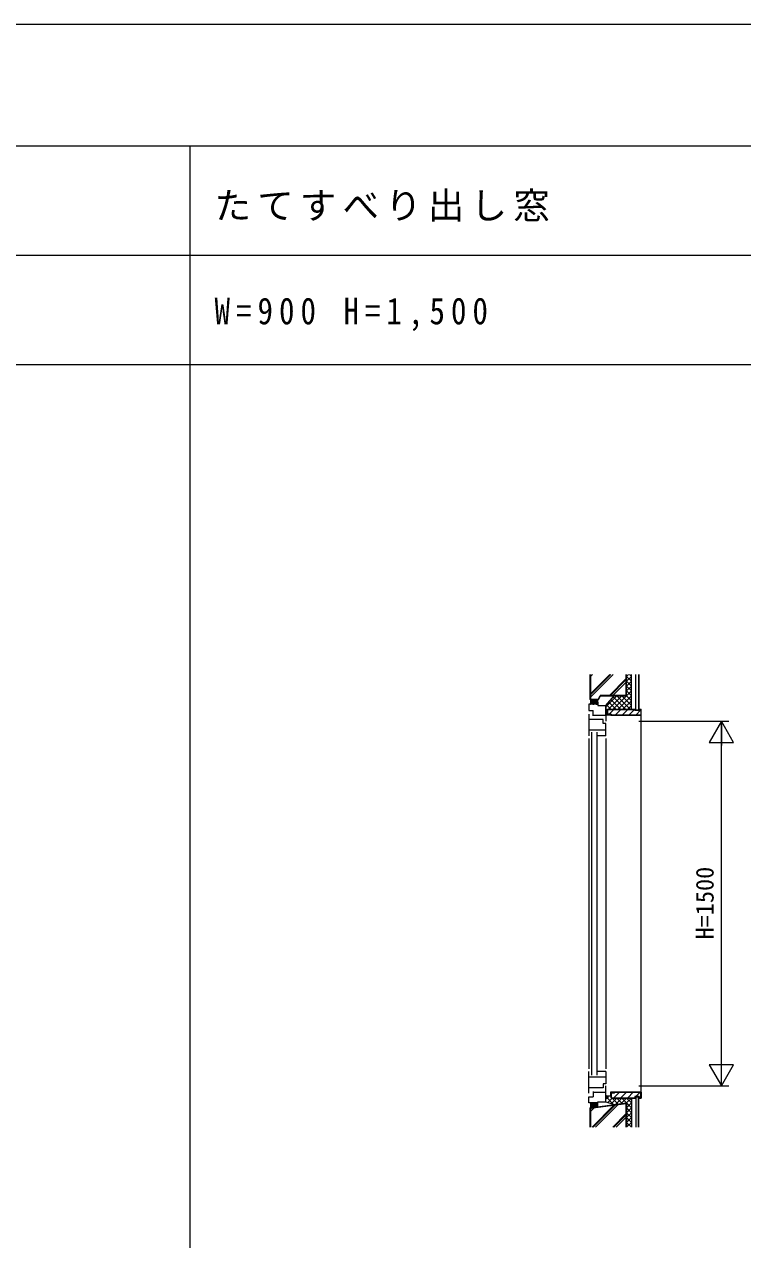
# Model space of a CAD drawing. Units: millimetres, scale not verified. Extents: x -14850 to 12650, y -10500 to 9500.
# Drawn here: x -4613 to -1658, y 4500 to 9500 of the extents above; entities that cross this region are included whole.
import ezdxf
from ezdxf.enums import TextEntityAlignment as Align

# ---------------------------------------------------------------- set-up
doc = ezdxf.new("R2010")
doc.units = ezdxf.units.MM
doc.header["$LTSCALE"] = 50
doc.layers.add('0-0_0', color=7, linetype='Continuous')
for name, color, linetype, lineweight in [('0-1_YKK_F1', 7, 'Continuous', 9), ('0-2_YKK_Z1', 7, 'Continuous', 9), ('0-4_YKK_C2', 5, 'Continuous', 9), ('0-5_YKK_N1', 2, 'Continuous', 9), ('0-8_YKK_C1', 4, 'Continuous', 9)]:
    doc.layers.add(name, color=color, linetype=linetype, lineweight=lineweight)
doc.styles.add('ＭＳ ゴシック', font='')
doc.styles.get('ＭＳ ゴシック').set_extended_font_data('MS Gothic')

msp = doc.modelspace()

# ---------------------------------------------------------------- linework, layer by layer
at = {"layer": '0-1_YKK_F1'}
for p, q in [((-14850, 9500), (12650, 9500)), ((-14850, 9000), (12450, 9000)), ((-3930, -10500), (-3930, 9000)), ((-14850, 8550), (12450, 8550)), ((-14850, 8100), (12450, 8100))]:
    msp.add_line(p, q, dxfattribs=at)
at = {"layer": '0-2_YKK_Z1'}
for p, q in [((-2285, 6722.5), (-2285, 6825.51)), ((-2190, 6825.51), (-2283.5, 6732.02)), ((-2274.86, 6825.51), (-2283.5, 6816.87)), ((-2199.9, 6825.51), (-2283.5, 6741.91)), ((-2204.15, 6825.51), (-2283.5, 6746.16)), ((-2283.5, 6825.51), (-2283.5, 6724)), ((-2136.5, 6808.31), (-2205.8, 6739)), ((-2136.5, 6804.06), (-2201.56, 6739)), ((-2136.5, 6739), (-2136.5, 6825.51)), ((-2135, 6737.5), (-2135, 6825.51)), ((-2135, 6737.5), (-2135, 6825.51)), ((-2135, 6817.5), (-2126.99, 6825.51)), ((-2115, 6797.5), (-2135, 6817.5)), ((-2135, 6797.5), (-2115, 6817.5)), ((-2115, 6817.5), (-2123.01, 6825.51)), ((-2115, 6682.5), (-2115, 6825.51)), ((-2136.5, 6794.16), (-2191.66, 6739)), ((-2115, 6777.5), (-2135, 6797.5)), ((-2135, 6777.5), (-2115, 6797.5)), ((-2115, 6757.5), (-2135, 6777.5)), ((-2135, 6757.5), (-2115, 6777.5)), ((-2135, 6737.5), (-2115, 6757.5)), ((-2115, 6737.5), (-2135, 6757.5)), ((-2285, 6722.5), (-2250, 6722.5)), ((-2283.5, 6724), (-2250.93, 6724)), ((-2275, 6721), (-2275, 6704)), ((-2273.5, 6722.5), (-2271.5, 6722.5)), ((-2273.5, 6702.5), (-2271.5, 6702.5)), ((-2270, 6721), (-2270, 6704)), ((-2260, 6721), (-2260, 6704)), ((-2258.5, 6722.5), (-2256.5, 6722.5)), ((-2258.5, 6702.5), (-2256.5, 6702.5)), ((-2255, 6721), (-2255, 6704)), ((-2250.93, 6724), (-2243.43, 6739)), ((-2250, 6722.5), (-2242.5, 6737.5)), ((-2136.5, 6739), (-2243.43, 6739)), ((-2242.5, 6737.5), (-2135, 6737.5)), ((-2220, 6697.5), (-2186, 6737.5)), ((-2218, 6694.5), (-2175, 6737.5)), ((-2200, 6682.5), (-2217.7, 6700.2)), ((-2210, 6682.5), (-2155, 6737.5)), ((-2180, 6682.5), (-2208.51, 6711.01)), ((-2160, 6682.5), (-2199.32, 6721.82)), ((-2140, 6682.5), (-2190.13, 6732.64)), ((-2190, 6682.5), (-2135, 6737.5)), ((-2120, 6682.5), (-2175, 6737.5)), ((-2170, 6682.5), (-2115, 6737.5)), ((-2115, 6697.5), (-2155, 6737.5)), ((-2150, 6682.5), (-2115, 6717.5)), ((-2115, 6717.5), (-2135, 6737.5)), ((-2214, 6660.5), (-2200, 6660.5)), ((-2213, 6681.5), (-2213, 6661.5)), ((-2213, 6681.5), (-2101, 6681.5)), ((-2199, 6661.5), (-2213, 6661.5)), ((-2207.21, 6661.5), (-2187.21, 6681.5)), ((-2200, 6657.5), (-2200, 6660.5)), ((-2200, 6657.5), (-2075, 6657.5)), ((-2199, 6661.5), (-2199, 6658.5)), ((-2076, 6658.5), (-2199, 6658.5)), ((-2181.92, 6658.5), (-2158.92, 6681.5)), ((-2153.64, 6658.5), (-2130.64, 6681.5)), ((-2130, 6682.5), (-2115, 6697.5)), ((-2125.35, 6658.5), (-2102.35, 6681.5)), ((-2101, 6676.5), (-2101, 6681.5)), ((-2084, 6676.5), (-2101, 6676.5)), ((-2100, 6677.5), (-2100, 6682.5)), ((-2085, 6677.5), (-2100, 6677.5)), ((-2097.07, 6658.5), (-2076, 6679.57)), ((-2085, 6677.5), (-2085, 6682.5)), ((-2085, 6682.5), (-2075, 6682.5)), ((-2084, 6681.5), (-2076, 6681.5)), ((-2084, 6676.5), (-2084, 6681.5)), ((-2076, 6681.5), (-2076, 6658.5)), ((-2075, 6657.5), (-2075, 6682.5)), ((-2075, 5107.5), (-2075, 6657.5)), ((-2199, 5104.5), (-2185, 5104.5)), ((-2198, 5100.71), (-2195.21, 5103.5)), ((-2184, 5103.5), (-2198, 5103.5)), ((-2198, 5083.5), (-2198, 5103.5)), ((-2186.92, 5083.5), (-2163.92, 5106.5)), ((-2185, 5107.5), (-2075, 5107.5)), ((-2185, 5107.5), (-2185, 5104.5)), ((-2184, 5103.5), (-2184, 5106.5)), ((-2076, 5106.5), (-2184, 5106.5)), ((-2158.64, 5083.5), (-2135.64, 5106.5)), ((-2130.35, 5083.5), (-2107.35, 5106.5)), ((-2097.07, 5088.5), (-2079.07, 5106.5)), ((-2076, 5083.5), (-2076, 5106.5)), ((-2075, 5107.5), (-2075, 5082.5)), ((-2285, 5042.5), (-2135, 5062.5)), ((-2283.5, 5041.19), (-2136.5, 5060.79)), ((-2185.64, 5054.23), (-2277.1, 4962.77)), ((-2275, 5061), (-2275, 5045.55)), ((-2273.5, 5062.5), (-2271.5, 5062.5)), ((-2180.75, 5054.89), (-2272.86, 4962.77)), ((-2270, 5061), (-2270, 5045.81)), ((-2169.32, 5056.41), (-2262.96, 4962.77)), ((-2260, 5061), (-2260, 5047.55)), ((-2258.5, 5062.5), (-2256.5, 5062.5)), ((-2255, 5061), (-2255, 5047.81)), ((-2220, 5067.5), (-2186.21, 5055.67)), ((-2209.64, 5087.86), (-2218, 5079.5)), ((-2217, 5084.5), (-2189.22, 5056.73)), ((-2195, 5082.5), (-2212.59, 5064.91)), ((-2198, 5083.5), (-2101, 5083.5)), ((-2175, 5082.5), (-2197.78, 5059.72)), ((-2195, 5082.5), (-2170.29, 5057.79)), ((-2155, 5082.5), (-2181.16, 5056.35)), ((-2175, 5082.5), (-2152.65, 5060.15)), ((-2135, 5082.5), (-2158.08, 5059.42)), ((-2155, 5082.5), (-2135, 5062.5)), ((-2136.5, 4962.77), (-2136.5, 5060.79)), ((-2135, 5082.5), (-2115, 5062.5)), ((-2115, 5082.5), (-2135, 5062.5)), ((-2135, 5062.5), (-2135, 4962.77)), ((-2115, 5062.5), (-2135, 5042.5)), ((-2135, 5062.5), (-2115, 5042.5)), ((-2135, 5062.5), (-2135, 4962.77)), ((-2115, 5082.5), (-2115, 5082.5)), ((-2115, 5082.5), (-2115, 5062.5)), ((-2115, 5062.5), (-2115, 4962.77)), ((-2084, 5088.5), (-2101, 5088.5)), ((-2101, 5088.5), (-2101, 5083.5)), ((-2085, 5087.5), (-2100, 5087.5)), ((-2100, 5087.5), (-2100, 5082.5)), ((-2097.5, 5087.5), (-2097.5, 4962.77)), ((-2085, 5087.5), (-2097.5, 5087.5)), ((-2085, 4962.77), (-2085, 5087.5)), ((-2085, 5087.5), (-2085, 5082.5)), ((-2085, 5082.5), (-2075, 5082.5)), ((-2084, 5088.5), (-2084, 5083.5)), ((-2084, 5083.5), (-2076, 5083.5)), ((-2285, 4962.77), (-2285, 5042.5)), ((-2267.23, 5043.36), (-2283.5, 5027.09)), ((-2278.65, 5041.83), (-2283.5, 5036.99)), ((-2283.5, 5041.19), (-2283.5, 4962.77)), ((-2273.3, 5044.06), (-2271.3, 5044.33)), ((-2258.3, 5046.06), (-2256.3, 5046.33)), ((-2136.5, 5018.52), (-2192.25, 4962.77)), ((-2136.5, 5014.28), (-2188.01, 4962.77)), ((-2136.5, 5004.38), (-2178.11, 4962.77)), ((-2135, 5042.5), (-2115, 5022.5)), ((-2115, 5042.5), (-2135, 5022.5)), ((-2135, 5022.5), (-2115, 5002.5)), ((-2115, 5022.5), (-2135, 5002.5)), ((-2135, 5002.5), (-2115, 4982.5)), ((-2115, 5002.5), (-2135, 4982.5)), ((-2135, 4982.5), (-2116.27, 4963.77)), ((-2115, 4982.5), (-2133.73, 4963.77))]:
    msp.add_line(p, q, dxfattribs=at)
for points in [[(-2085, 6825.51), (-2085, 6677.5), (-2097.5, 6677.5), (-2097.5, 6825.51)], [(-2085.5, 6825.51), (-2085.5, 6678), (-2097, 6678), (-2097, 6825.51)], [(-2214, 6660.5), (-2214, 6682.5), (-2100, 6682.5)], [(-2199, 5104.5), (-2199, 5082.5), (-2100, 5082.5)], [(-2085.5, 4962.77), (-2085.5, 5087), (-2097, 5087), (-2097, 4962.77)]]:
    msp.add_lwpolyline(points, dxfattribs=at)
for centre, start, end in [((-2273.5, 6721), 90, 180), ((-2273.5, 6704), 180, 270), ((-2271.5, 6721), 0, 90), ((-2271.5, 6704), 270, 0), ((-2258.5, 6721), 90, 180), ((-2258.5, 6704), 180, 270), ((-2256.5, 6721), 0, 90), ((-2256.5, 6704), 270, 0), ((-2273.5, 5061), 90, 180), ((-2271.5, 5061), 0, 90), ((-2258.5, 5061), 90, 180), ((-2256.5, 5061), 0, 90), ((-2273.5, 5045.55), 180, 277.59457), ((-2271.5, 5045.81), 277.59457, 0), ((-2258.5, 5047.55), 180, 277.59457), ((-2256.5, 5047.81), 277.59457, 0)]:
    msp.add_arc(centre, 1.5, start, end, dxfattribs=at)
at = {"layer": '0-4_YKK_C2'}
for p, q in [((-2285, 6702.5), (-2284, 6703.5)), ((-2283.28, 6722.5), (-2284.14, 6721.64)), ((-2277.63, 6722.5), (-2284, 6716.13)), ((-2275, 6719.47), (-2284, 6710.47)), ((-2275, 6713.81), (-2284, 6704.81)), ((-2275, 6708.16), (-2280.66, 6702.5)), ((-2275, 6722.5), (-2275, 6702.5)), ((-2270, 6722.5), (-2270, 6702.5)), ((-2262.63, 6722.5), (-2270, 6715.13)), ((-2268.28, 6722.5), (-2270, 6720.78)), ((-2260, 6719.47), (-2270, 6709.47)), ((-2260, 6713.81), (-2270, 6703.82)), ((-2260, 6708.16), (-2265.66, 6702.5)), ((-2260, 6722.5), (-2260, 6702.5)), ((-2220, 6657.5), (-2220, 6697.5)), ((-2200, 6657.5), (-2220, 6657.5)), ((-2200, 6660.5), (-2200, 6657.5)), ((-2201.5, 5107.5), (-2201.5, 5092.5)), ((-2185, 5107.5), (-2201.5, 5107.5)), ((-2185, 5109.5), (-2185, 5104.5)), ((-2283.28, 5062.5), (-2284.14, 5061.64)), ((-2277.63, 5062.5), (-2284, 5056.13)), ((-2275, 5059.47), (-2284, 5050.47)), ((-2275, 5053.81), (-2284, 5044.81)), ((-2275, 5062.5), (-2275, 5043.83)), ((-2270, 5062.5), (-2270, 5044.5)), ((-2262.63, 5062.5), (-2270, 5055.13)), ((-2268.28, 5062.5), (-2270, 5060.78)), ((-2260, 5059.47), (-2270, 5049.47)), ((-2260, 5053.81), (-2269.21, 5044.6)), ((-2260, 5062.5), (-2260, 5045.83)), ((-2217.86, 5092), (-2220, 5089.86)), ((-2220, 5086), (-2215, 5086)), ((-2220, 5067.5), (-2220, 5086)), ((-2215, 5089.2), (-2218.2, 5086)), ((-2215, 5092.5), (-2201.5, 5092.5)), ((-2215, 5086), (-2215, 5092.5)), ((-2285, 5042.5), (-2284, 5043.5)), ((-2275, 5048.16), (-2279.99, 5043.17)), ((-2260, 5048.16), (-2262.68, 5045.48))]:
    msp.add_line(p, q, dxfattribs=at)
for points in [[(-2285, 6722.5), (-2284, 6721.5), (-2284, 6703.5)], [(-2285, 5062.5), (-2284, 5061.5), (-2284, 5043.5)]]:
    msp.add_lwpolyline(points, dxfattribs=at)
msp.add_lwpolyline([(-2215, 5092.5), (-2215, 5086), (-2220, 5086), (-2220, 5092.5), (-2219.5, 5092), (-2215.5, 5092)], close=True, dxfattribs=at)
at = {"layer": '0-5_YKK_N1'}
for p, q in [((-2085, 6632.5), (-1715, 6632.5)), ((-1745, 6632.5), (-1745, 6532.5)), ((-1745, 5133.5), (-1745, 6631.5)), ((-1795, 6545.9), (-1695, 6545.9)), ((-1795, 5219.1), (-1745, 5132.5)), ((-1695, 5219.1), (-1795, 5219.1)), ((-1745, 5132.5), (-1745, 5232.5)), ((-1745, 5132.5), (-1695, 5219.1)), ((-2085, 5132.5), (-1715, 5132.5))]:
    msp.add_line(p, q, dxfattribs=at)
msp.add_lwpolyline([(-1695, 6545.9), (-1745, 6632.5), (-1795, 6545.9)], dxfattribs=at)
at = {"layer": '0-8_YKK_C1'}
for p, q in [((-2290, 6702.5), (-2290, 6677.5)), ((-2252.7, 6702.5), (-2290, 6702.5)), ((-2252.7, 6711.5), (-2252.7, 6697.5)), ((-2290, 6677.5), (-2272.5, 6677.5)), ((-2290, 6662.5), (-2290, 6572.5)), ((-2272.5, 6655.5), (-2272.5, 6677.5)), ((-2272.5, 6657.5), (-2220, 6657.5)), ((-2252.7, 6697.5), (-2220, 6697.5)), ((-2220, 6697.5), (-2220, 6632.5)), ((-2231.5, 6640.5), (-2290, 6640.5)), ((-2231.5, 6623.5), (-2231.5, 6640.5)), ((-2220, 6623.5), (-2231.5, 6623.5)), ((-2220, 6572.5), (-2220, 6623.5)), ((-2220, 6596.5), (-2290, 6596.5)), ((-2290, 6562.5), (-2290, 5202.5)), ((-2279, 6587.5), (-2279, 5177.5)), ((-2257, 6587.5), (-2257, 5177.5)), ((-2220, 6572.5), (-2254, 6572.5)), ((-2220, 6562.5), (-2220, 5202.5)), ((-2290, 5102.5), (-2290, 5192.5)), ((-2220, 5168.5), (-2290, 5168.5)), ((-2220, 5192.5), (-2254, 5192.5)), ((-2220, 5192.5), (-2220, 5141.5)), ((-2231.5, 5124.5), (-2290, 5124.5)), ((-2272.5, 5109.5), (-2272.5, 5087.5)), ((-2272.5, 5107.5), (-2220, 5107.5)), ((-2231.5, 5141.5), (-2231.5, 5124.5)), ((-2220, 5141.5), (-2231.5, 5141.5)), ((-2220, 5067.5), (-2220, 5132.5)), ((-2290, 5087.5), (-2272.5, 5087.5)), ((-2290, 5062.5), (-2290, 5087.5)), ((-2252.7, 5062.5), (-2290, 5062.5)), ((-2252.7, 5067.5), (-2220, 5067.5)), ((-2252.7, 5053.5), (-2252.7, 5067.5))]:
    msp.add_line(p, q, dxfattribs=at)

# ---------------------------------------------------------------- texts
at = {"layer": '0-0_0', "char_height": 110, "attachment_point": 7, "style": 'ＭＳ ゴシック'}
for s, insert in [('\\T1.17;たてすべり出し窓', (-3830, 8687.5)), ('\\T1.39;\\W0.85;W=900\\~H=1,500', (-3830, 8237.5))]:
    msp.add_mtext(s, dxfattribs=dict(at, insert=insert))
at = {"layer": '0-5_YKK_N1', "color": 4, "style": 'ＭＳ ゴシック'}
msp.add_text('H=1500', height=73.31, rotation=90, dxfattribs=at).set_placement((-1755, 5735.07), align=Align.BOTTOM_LEFT)

doc.saveas('drawing.dxf')
